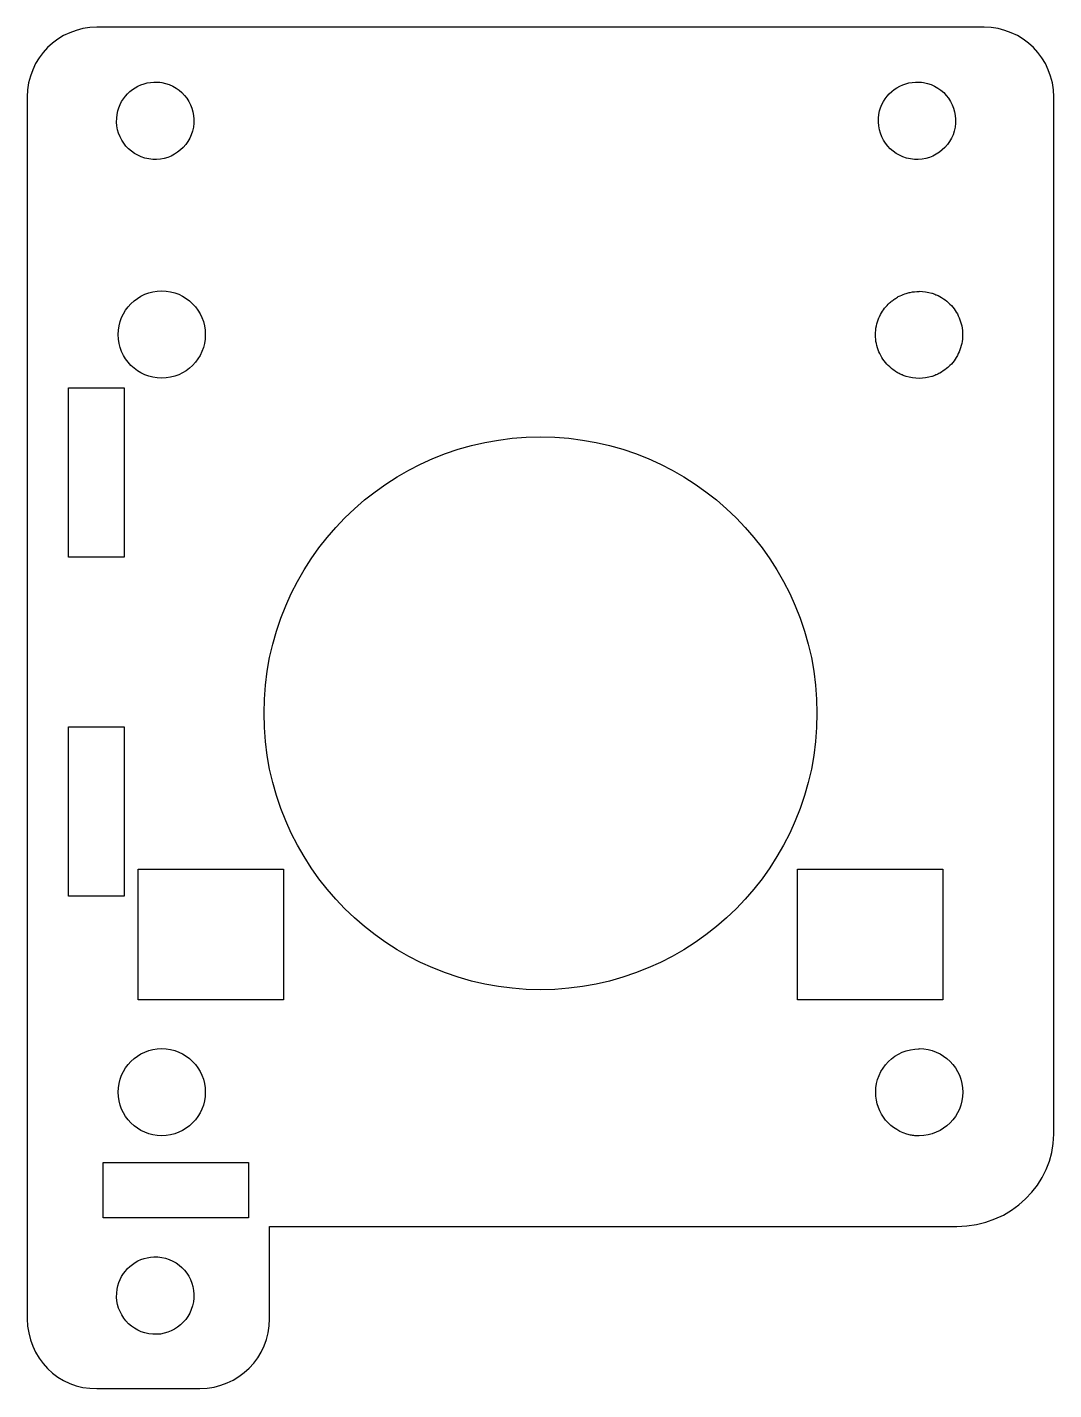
# Model space of a CAD drawing. Extents: x 0 to 42.4, y -0.1 to 56.2.
import ezdxf

# ---------------------------------------------------------------- set-up
doc = ezdxf.new("R2010")
doc.units = 0
doc.layers.add('Ebene_1', color=7, linetype='CONTINUOUS')

msp = doc.modelspace()

# ---------------------------------------------------------------- linework, layer by layer
at = {"layer": 'Ebene_1', "color": 7}
for p, q in [((39.52875, 56.243148), (2.875139, 56.243148)), ((2.875139, 56.243148), (2.875139, 56.243148)), ((5.229916, 53.976706), (5.229916, 53.976565)), ((36.697694, 53.976706), (36.697694, 53.976565)), ((0, 53.368037), (0, 24.766565)), ((42.403889, 24.766565), (42.403889, 53.368037)), ((5.55625, 45.351148), (5.55625, 45.351148)), ((36.839031, 45.333735), (36.838805, 45.33365)), ((36.839031, 45.324986), (36.839031, 45.333735)), ((37.367972, 45.25429), (37.376721, 45.25429)), ((37.535471, 45.192539), (37.54422, 45.192539)), ((35.983616, 41.95593), (35.974867, 41.95593)), ((36.142281, 41.876569), (36.133532, 41.876569)), ((36.30978, 41.814819), (36.301031, 41.814819)), ((37.376862, 41.814819), (37.368113, 41.814819)), ((37.544361, 41.876569), (37.535612, 41.876569)), ((1.702139, 41.347262), (4.004028, 41.347262)), ((1.702139, 34.353456), (1.702139, 41.347262)), ((1.702139, 41.347262), (1.702139, 41.347262)), ((4.004028, 41.347262), (4.004028, 34.353456)), ((21.201944, 39.318789), (21.201944, 39.318789)), ((4.004028, 34.353456), (1.702139, 34.353456)), ((1.702139, 27.333178), (4.004028, 27.333178)), ((1.702139, 20.339345), (1.702139, 27.333178)), ((1.702139, 27.333178), (1.702139, 27.333178)), ((4.004028, 27.333178), (4.004028, 20.339345)), ((0, 24.766565), (0, 2.876692)), ((42.403889, 10.505526), (42.403889, 24.766565)), ((4.586111, 21.4594), (10.592139, 21.4594)), ((4.586111, 16.0619), (4.586111, 21.4594)), ((4.586111, 21.4594), (4.586111, 21.4594)), ((10.592139, 21.4594), (10.592139, 16.0619)), ((31.820556, 21.4594), (37.817778, 21.4594)), ((31.820556, 16.0619), (31.820556, 21.4594)), ((31.820556, 21.4594), (31.820556, 21.4594)), ((37.817778, 21.4594), (37.817778, 16.0619)), ((4.004028, 20.339345), (1.702139, 20.339345)), ((10.592139, 16.0619), (4.586111, 16.0619)), ((37.817778, 16.0619), (31.820556, 16.0619)), ((5.55625, 14.04225), (5.55625, 14.04225)), ((36.847639, 14.033501), (36.847639, 14.04225)), ((36.847639, 14.04225), (36.847639, 14.04225)), ((3.139722, 9.3415), (9.136944, 9.3415)), ((3.139722, 7.048445), (3.139722, 9.3415)), ((3.139722, 9.3415), (3.139722, 9.3415)), ((9.136944, 9.3415), (9.136944, 7.048445)), ((9.136944, 7.048445), (3.139722, 7.048445)), ((10.010055, 2.876692), (10.010055, 6.695526)), ((10.010055, 6.695526), (37.412083, 6.695526)), ((37.412083, 6.695526), (38.399861, 6.695526)), ((5.229916, 5.434614), (5.229916, 5.434472)), ((2.875139, 0.001554), (4.974167, 0.001554)), ((4.974167, 0.001554), (7.134916, 0.001554))]:
    msp.add_line(p, q, dxfattribs=at)
for points in [[(2.875139, 56.243148), (1.283772, 56.243148), (0, 54.959178), (0, 53.368037)], [(42.403889, 53.368037), (42.403889, 54.959178), (41.120145, 56.243176), (39.52875, 56.243148)], [(3.712972, 52.644956), (3.842314, 53.40704), (4.486261, 53.951475), (5.229916, 53.976706)], [(5.229916, 53.976565), (5.336145, 53.980234), (5.447369, 53.976565), (5.55625, 53.959067)], [(5.55625, 53.959067), (6.427301, 53.811183), (7.009356, 52.986755), (6.861528, 52.115789)], [(35.18075, 52.644956), (35.310092, 53.40704), (35.954039, 53.951475), (36.697694, 53.976706)], [(36.697694, 53.976565), (36.803923, 53.980234), (36.915146, 53.976565), (37.024028, 53.959067)], [(37.024028, 53.959067), (37.895078, 53.811183), (38.477134, 52.986755), (38.329306, 52.115789)], [(5.01825, 50.801706), (4.147227, 50.94959), (3.565144, 51.773764), (3.712972, 52.644956)], [(36.486028, 50.801706), (35.615005, 50.94959), (35.032922, 51.773764), (35.18075, 52.644956)], [(6.861528, 52.115789), (6.7137, 51.244569), (5.889329, 50.653822), (5.01825, 50.801706)], [(38.329306, 52.115789), (38.181478, 51.244569), (37.357106, 50.653822), (36.486028, 50.801706)], [(3.757083, 43.543148), (3.757083, 44.537135), (4.56215, 45.351148), (5.55625, 45.351148)], [(5.55625, 45.351148), (6.550378, 45.351148), (7.355417, 44.537163), (7.355417, 43.543148)], [(35.833614, 45.016292), (35.884668, 45.051005), (35.928921, 45.084194), (35.983531, 45.11332)], [(35.983531, 45.11332), (36.008931, 45.12602), (36.036673, 45.134486), (36.06292, 45.148597)], [(36.06292, 45.148597), (36.141406, 45.185822), (36.225621, 45.220197), (36.309864, 45.245597)], [(36.309864, 45.245597), (36.366224, 45.264224), (36.41883, 45.278363), (36.47742, 45.289708)], [(36.47742, 45.289708), (36.594598, 45.313697), (36.714769, 45.324986), (36.839031, 45.324986)], [(36.838805, 45.33365), (37.025213, 45.33365), (37.198893, 45.306839), (37.367972, 45.25429)], [(37.376721, 45.25429), (37.430371, 45.237356), (37.484135, 45.215117), (37.535471, 45.192539)], [(37.54422, 45.192539), (37.757664, 45.102228), (37.946697, 44.96535), (38.108664, 44.804484)], [(35.216394, 44.310792), (35.305831, 44.496212), (35.42459, 44.66103), (35.569172, 44.804681)], [(35.569172, 44.804681), (35.604281, 44.839677), (35.645908, 44.878341), (35.683811, 44.910515)], [(35.683811, 44.910515), (35.686633, 44.913337), (35.689455, 44.907692), (35.69256, 44.910515)], [(35.69256, 44.910515), (35.695664, 44.913337), (35.698204, 44.916441), (35.701309, 44.919264)], [(35.701309, 44.919264), (35.745759, 44.956009), (35.785721, 44.984118), (35.833614, 45.016292)], [(38.108664, 44.804484), (38.111486, 44.801662), (38.114591, 44.807306), (38.117413, 44.804484)], [(38.117413, 44.804484), (38.280284, 44.641642), (38.405562, 44.455375), (38.496663, 44.240039)], [(35.040006, 43.534625), (35.040006, 43.786085), (35.088012, 44.022869), (35.181117, 44.24018)], [(35.181117, 44.24018), (35.188172, 44.256267), (35.200308, 44.267274), (35.207646, 44.284264)], [(35.207646, 44.284264), (35.211597, 44.29273), (35.212443, 44.302326), (35.216394, 44.310792)], [(38.496663, 44.240039), (38.589656, 44.022728), (38.637774, 43.785662), (38.637774, 43.534484)], [(5.55625, 41.743981), (4.56215, 41.743981), (3.757083, 42.548936), (3.757083, 43.543148)], [(7.355417, 43.543148), (7.355417, 42.548879), (6.550378, 41.743981), (5.55625, 41.743981)], [(35.181117, 42.837875), (35.090015, 43.05321), (35.040006, 43.286269), (35.040006, 43.534625)], [(38.637774, 43.534484), (38.637774, 43.285846), (38.587736, 43.053097), (38.496663, 42.837734)], [(35.569172, 42.264625), (35.404298, 42.428596), (35.273008, 42.620592), (35.181117, 42.837875)], [(38.496663, 42.837734), (38.405562, 42.622398), (38.280284, 42.427326), (38.117413, 42.264484)], [(35.833756, 42.044153), (35.739691, 42.107653), (35.649408, 42.185038), (35.569172, 42.264625)], [(38.108664, 42.264484), (38.073556, 42.229488), (38.031928, 42.190824), (37.994026, 42.15865)], [(38.117413, 42.264484), (38.114591, 42.261662), (38.111486, 42.267306), (38.108664, 42.264484)], [(35.974867, 41.95593), (35.923841, 41.983588), (35.88162, 42.011951), (35.833756, 42.044153)], [(36.133532, 41.876569), (36.082083, 41.8983), (36.032468, 41.93053), (35.983616, 41.95593)], [(36.301031, 41.814819), (36.247296, 41.83147), (36.193758, 41.853992), (36.142281, 41.876569)], [(36.838946, 41.735458), (36.655474, 41.735458), (36.476545, 41.763765), (36.30978, 41.814819)], [(37.368113, 41.814819), (37.199034, 41.763455), (37.025354, 41.735458), (36.838946, 41.735458)], [(37.535612, 41.876569), (37.484276, 41.854838), (37.430512, 41.831781), (37.376862, 41.814819)], [(37.694306, 41.95593), (37.645566, 41.929401), (37.595697, 41.899147), (37.544361, 41.876569)], [(37.976528, 42.141153), (37.888277, 42.069186), (37.795285, 42.010145), (37.694306, 41.95593)], [(37.985277, 42.149902), (37.982454, 42.147079), (37.979632, 42.143975), (37.976528, 42.141153)], [(37.994026, 42.15865), (37.990921, 42.155828), (37.988381, 42.152724), (37.985277, 42.149902)], [(9.78075, 27.897623), (9.78075, 34.206531), (14.893008, 39.318789), (21.201944, 39.318789)], [(21.201944, 39.318789), (27.510881, 39.318789), (32.623111, 34.206531), (32.623111, 27.897623)], [(21.201944, 16.476428), (14.893008, 16.476428), (9.78075, 21.588658), (9.78075, 27.897623)], [(32.623111, 27.897623), (32.623111, 21.588686), (27.510881, 16.476428), (21.201944, 16.476428)], [(3.757083, 12.243084), (3.757083, 13.23707), (4.56215, 14.04225), (5.55625, 14.04225)], [(5.55625, 14.04225), (6.550378, 14.04225), (7.355417, 13.23707), (7.355417, 12.243084)], [(35.048472, 12.234335), (35.048472, 13.228604), (35.853539, 14.033501), (36.847639, 14.033501)], [(36.847639, 14.04225), (37.841767, 14.04225), (38.646806, 13.237352), (38.646806, 12.243084)], [(5.55625, 10.443917), (4.56215, 10.443917), (3.757083, 11.248815), (3.757083, 12.243084)], [(7.355417, 12.243084), (7.355417, 11.248815), (6.550378, 10.443917), (5.55625, 10.443917)], [(36.486028, 10.470446), (35.665777, 10.638368), (35.048472, 11.364469), (35.048472, 12.234335)], [(38.646806, 12.243084), (38.646806, 11.249097), (37.841767, 10.443917), (36.847639, 10.443917)], [(36.662416, 10.443917), (36.601908, 10.449561), (36.544617, 10.459157), (36.486028, 10.470446)], [(36.847639, 10.443917), (36.785522, 10.443917), (36.722925, 10.438272), (36.662416, 10.443917)], [(38.399861, 6.695526), (40.643217, 6.695526), (42.403889, 8.464777), (42.403889, 10.505526)], [(3.712972, 4.102863), (3.842314, 4.864948), (4.486261, 5.409383), (5.229916, 5.434614)], [(5.229916, 5.434472), (5.336145, 5.438141), (5.447369, 5.434472), (5.55625, 5.416975)], [(5.55625, 5.416975), (6.427301, 5.26909), (7.009356, 4.444663), (6.861528, 3.573697)], [(5.01825, 2.259614), (4.147227, 2.407498), (3.565144, 3.231672), (3.712972, 4.102863)], [(6.861528, 3.573697), (6.7137, 2.702477), (5.889329, 2.111729), (5.01825, 2.259614)], [(0, 2.876692), (-0.000028, 1.285524), (1.284676, -0.052069), (2.875139, 0.001554)], [(7.134916, 0.001554), (8.726226, 0.001554), (10.010112, 1.285524), (10.010055, 2.876692)]]:
    msp.add_open_spline(points, degree=3, dxfattribs=at)

doc.saveas('drawing.dxf')
